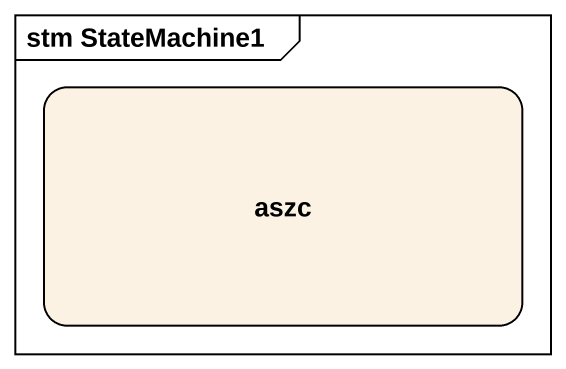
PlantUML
@startuml
mainframe stm StateMachine1
hide empty description
state aszc
@enduml
